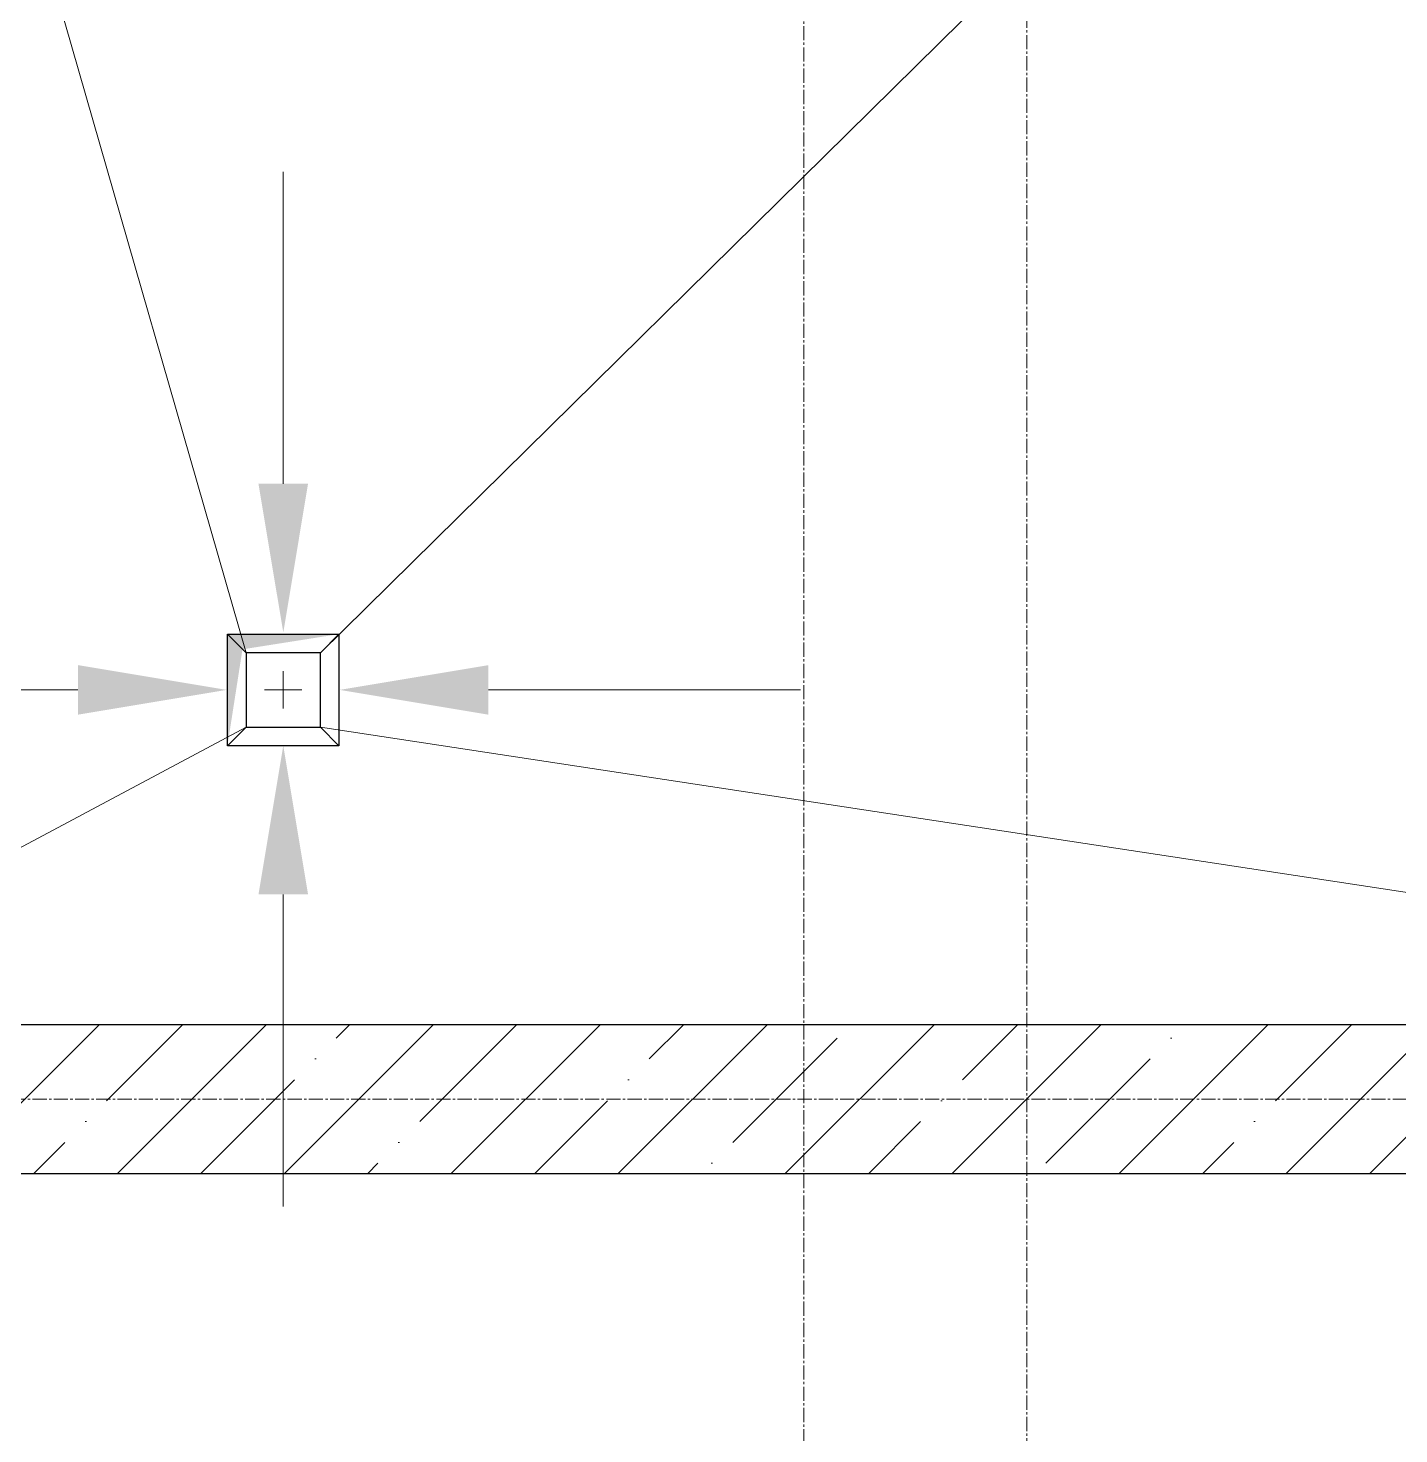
# Model space of a CAD drawing. Header units: millimetres. Extents: x -7155 to 483283, y -227682 to 148426.
# Drawn here: x 16957 to 18800, y 51750 to 53639 of the extents above; entities that cross this region are included whole.
import ezdxf

# ---------------------------------------------------------------- set-up
doc = ezdxf.new("R2010")
doc.units = ezdxf.units.MM
doc.linetypes.add('CENTER2', pattern=[28.575, 19.05, -3.175, 3.175, -3.175])
doc.layers.add('АР_Оси_РД_100', color=7, linetype='Continuous', lineweight=0, true_color=0x525252)
doc.layers.add('РД_Оси_100', color=7, linetype='Continuous', lineweight=0, true_color=0x525252)
for name, color, linetype, lineweight in [('АР_Стены ЖБ', 7, 'Continuous', 30), ('АР_Штриховка', 8, 'Continuous', 0), ('РД_Разуклонка к трапам', 124, 'Continuous', 0)]:
    doc.layers.add(name, color=color, linetype=linetype, lineweight=lineweight)

# ---------------------------------------------------------------- blocks, each defined once
blk = doc.blocks.new('СОШ_2200_АР_ОСИ_М100_28.05.24')
at = {"layer": 'АР_Оси_РД_100', "linetype": 'CENTER2'}
blk.add_line((29555, 52200), (-5954.958, 52200), dxfattribs=at)
for points in [[(17850, 139938.679), (18000, 139538.679), (18000, -6194.092)], [(18300, -6196.31), (18300, 139538.679), (18450, 139938.679)]]:
    blk.add_lwpolyline(points, dxfattribs=at)

msp = doc.modelspace()

# ---------------------------------------------------------------- hatches: boundary and pattern name
at = {"layer": 'АР_Штриховка', "linetype": 'Continuous', "lineweight": 5, "true_color": 0x000000}
h = msp.add_hatch(dxfattribs=at)
h.set_pattern_fill('ANSI35', color=18, scale=25, angle=-360, style=0)
h.paths.add_polyline_path([(19980, 52100), (19980, 52300), (12410, 52300), (12410, 52100)], flags=0)

# ---------------------------------------------------------------- linework, layer by layer
at = {"color": 18, "linetype": 'Continuous', "true_color": 0x000000}
for p, q in [((17225, 52675), (17225, 52825)), ((17225, 52825), (17375, 52825)), ((17375, 52825), (17375, 52675)), ((17375, 52675), (17225, 52675))]:
    msp.add_line(p, q, dxfattribs=at)
msp.add_solid([(17225, 52675), (17225, 52825), (17245.2, 52804.5), (17375, 52825)], dxfattribs=at)
at = {"layer": 'АР_Стены ЖБ', "color": 18, "linetype": 'Continuous', "lineweight": 30, "true_color": 0x000000}
for p, q in [((19980, 52300), (12410, 52300)), ((12410, 52100), (19980, 52100))]:
    msp.add_line(p, q, dxfattribs=at)
at = {"layer": 'РД_Разуклонка к трапам', "color": 18, "ltscale": 2, "true_color": 0x000000}
for p, q in [((16500, 55410), (17250, 52800)), ((17350, 52800), (20000, 55410)), ((17300.1, 53027.1), (17300.1, 53446.4)), ((17250, 52800), (17350, 52800)), ((17024, 52750), (16604.7, 52750)), ((17576, 52750), (17995.3, 52750)), ((16500, 52300), (17250, 52700)), ((17250, 52700), (17350, 52700)), ((17350, 52700), (19980, 52300)), ((17300.1, 52475), (17300.1, 52055.7))]:
    msp.add_line(p, q, dxfattribs=at)
at = {"layer": 'РД_Разуклонка к трапам', "color": 18, "true_color": 0x000000}
for p, q in [((17250, 52800), (17225, 52825)), ((17350, 52800), (17375, 52825)), ((17350, 52800), (17250, 52800)), ((17250, 52800), (17250, 52700)), ((17350, 52700), (17350, 52800)), ((17300, 52725), (17300, 52775)), ((17325, 52750), (17275, 52750)), ((17250, 52700), (17225, 52675)), ((17250, 52700), (17350, 52700)), ((17350, 52700), (17375, 52675))]:
    msp.add_line(p, q, dxfattribs=at)
at = {"layer": 'РД_Разуклонка к трапам', "color": 18, "lineweight": 30, "true_color": 0x000000}
for p, q in [((17350, 52800), (17250, 52800)), ((17250, 52800), (17250, 52700)), ((17350, 52700), (17350, 52800)), ((17250, 52700), (17350, 52700))]:
    msp.add_line(p, q, dxfattribs=at)
at = {"layer": 'РД_Разуклонка к трапам', "color": 18, "ltscale": 2, "true_color": 0x000000}
for points in [[(17333.4, 53027.1), (17300.1, 52827.1), (17266.7, 53027.1)], [(17024, 52783.3), (17224, 52750), (17024, 52716.7)], [(17576, 52716.7), (17376, 52750), (17576, 52783.3)], [(17266.7, 52475), (17300.1, 52675), (17333.4, 52475)]]:
    msp.add_solid(points, dxfattribs=at)

# ---------------------------------------------------------------- block references
at = {"layer": 'РД_Оси_100'}
msp.add_blockref('СОШ_2200_АР_ОСИ_М100_28.05.24', (0, 0), dxfattribs=at)

doc.saveas('drawing.dxf')
